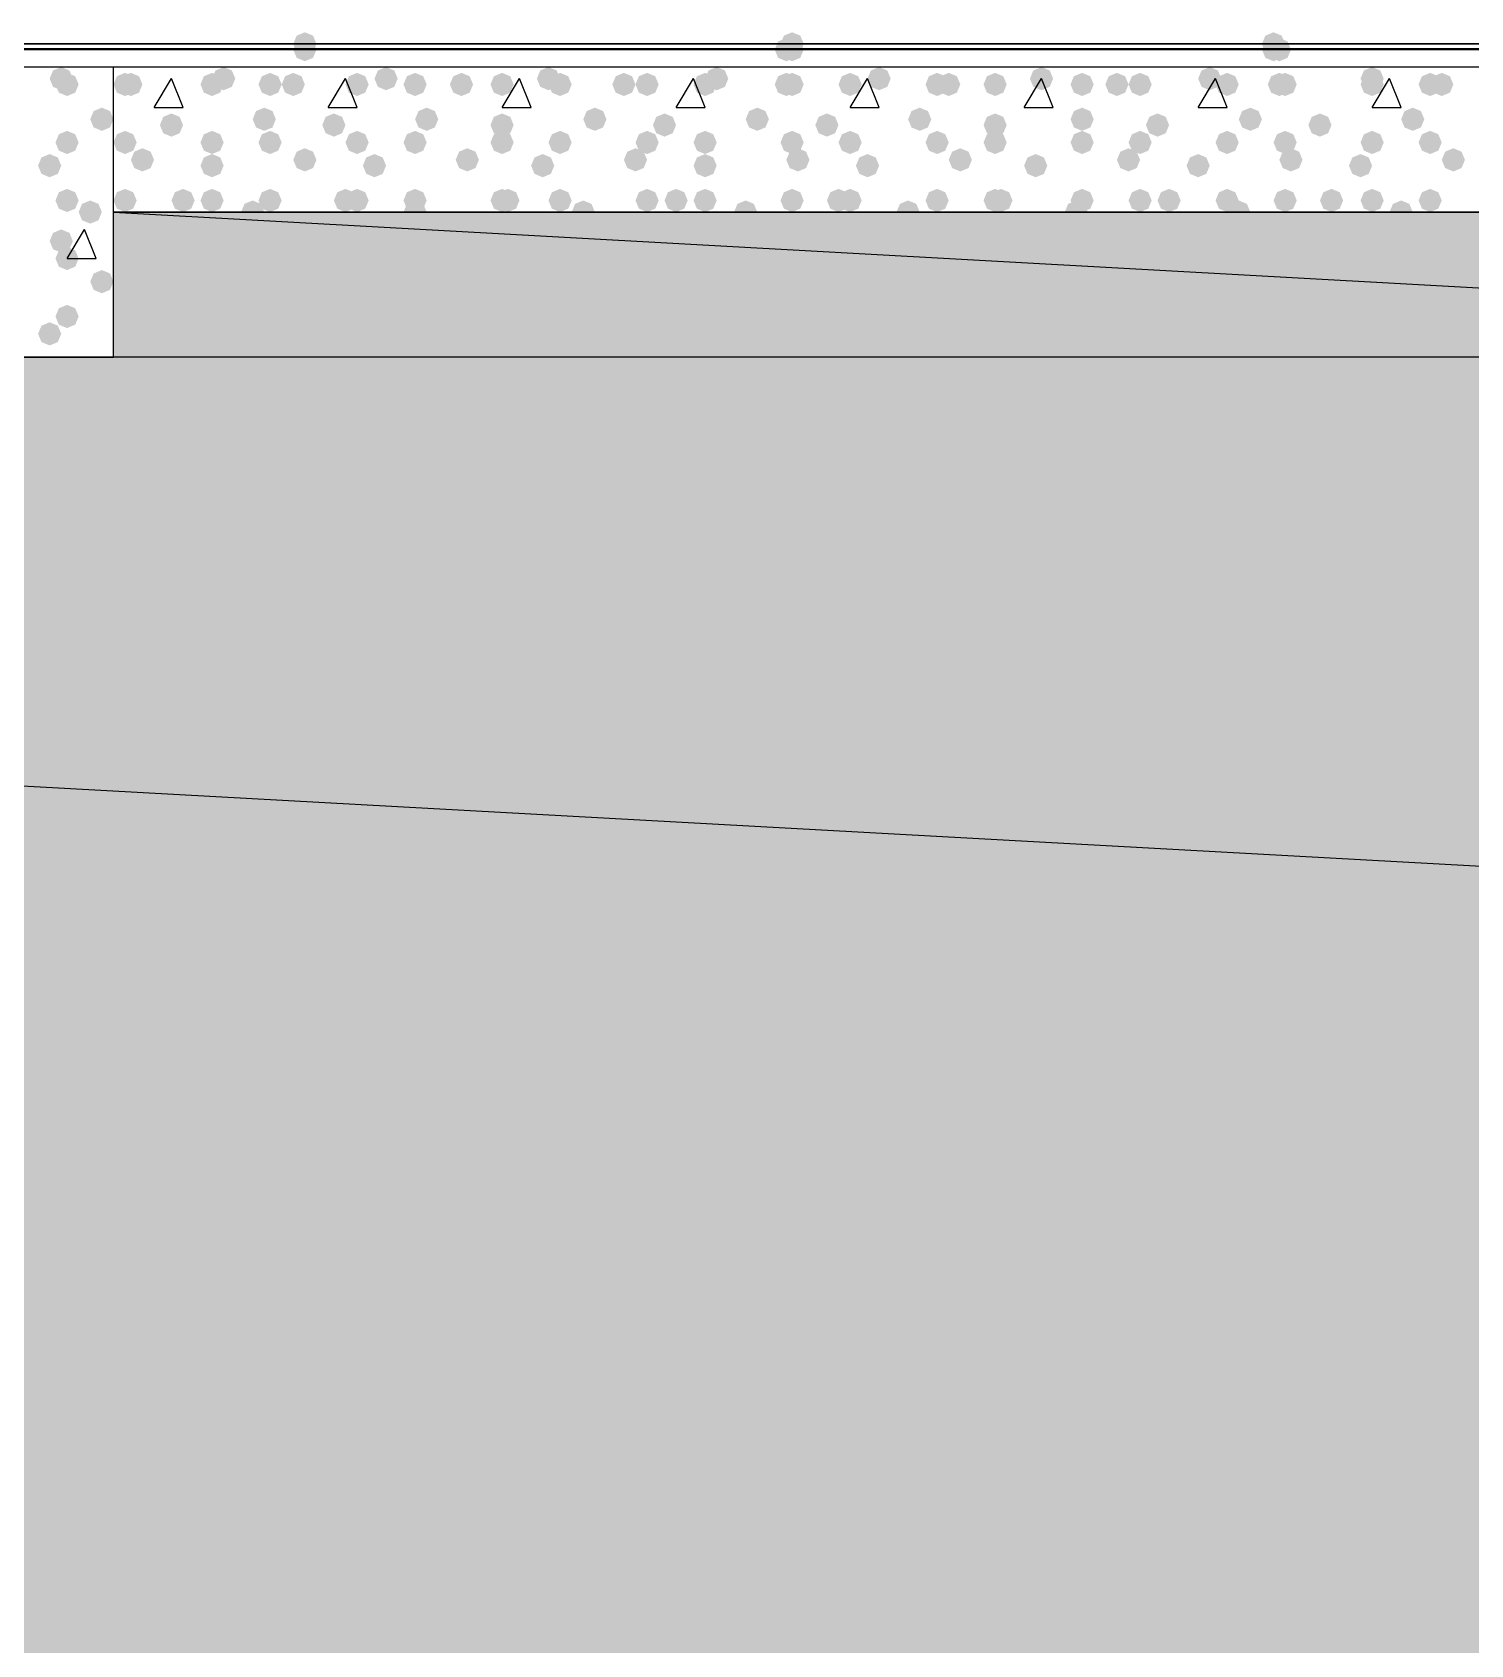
# Model space of a CAD drawing. Header units: millimetres. Extents: x 0 to 420, y 0 to 297.
# Drawn here: x 89.41 to 99.91, y 232.11 to 243.88 of the extents above; entities that cross this region are included whole.
import ezdxf

# ---------------------------------------------------------------- set-up
doc = ezdxf.new("R2010")
doc.units = ezdxf.units.MM
doc.layers.get('0').update_dxf_attribs({"linetype": 'CONTINUOUS'})

msp = doc.modelspace()

# ---------------------------------------------------------------- hatches: boundary and pattern name
at = {"true_color": 0x0000fe}
for points in [[(91.482333, 243.797667), (91.457463, 243.737871), (91.397667, 243.713), (91.337871, 243.737871), (91.313, 243.797667), (91.337871, 243.857462), (91.397667, 243.882333), (91.457462, 243.857463)], [(95.038333, 243.797667), (95.013463, 243.737871), (94.953667, 243.713), (94.893871, 243.737871), (94.869, 243.797667), (94.893871, 243.857462), (94.953667, 243.882333), (95.013462, 243.857463)], [(98.552, 243.797667), (98.527129, 243.737871), (98.467333, 243.713), (98.407538, 243.737871), (98.382667, 243.797667), (98.407537, 243.857462), (98.467333, 243.882333), (98.527129, 243.857463)], [(91.482333, 243.755333), (91.457463, 243.695537), (91.397667, 243.670667), (91.337871, 243.695537), (91.313, 243.755333), (91.337871, 243.815129), (91.397667, 243.84), (91.457462, 243.815129)], [(91.482333, 243.755333), (91.457463, 243.695537), (91.397667, 243.670667), (91.337871, 243.695537), (91.313, 243.755333), (91.337871, 243.815129), (91.397667, 243.84), (91.457462, 243.815129)], [(91.482333, 243.755333), (91.457463, 243.695537), (91.397667, 243.670667), (91.337871, 243.695537), (91.313, 243.755333), (91.337871, 243.815129), (91.397667, 243.84), (91.457462, 243.815129)], [(94.996, 243.755333), (94.971129, 243.695537), (94.911333, 243.670667), (94.851537, 243.695537), (94.826667, 243.755333), (94.851537, 243.815129), (94.911333, 243.84), (94.971129, 243.815129)], [(95.038333, 243.755333), (95.013463, 243.695537), (94.953667, 243.670667), (94.893871, 243.695537), (94.869, 243.755333), (94.893871, 243.815129), (94.953667, 243.84), (95.013462, 243.815129)], [(95.038333, 243.755333), (95.013463, 243.695537), (94.953667, 243.670667), (94.893871, 243.695537), (94.869, 243.755333), (94.893871, 243.815129), (94.953667, 243.84), (95.013462, 243.815129)], [(98.552, 243.755333), (98.527129, 243.695537), (98.467333, 243.670667), (98.407538, 243.695537), (98.382667, 243.755333), (98.407537, 243.815129), (98.467333, 243.84), (98.527129, 243.815129)], [(98.552, 243.755333), (98.527129, 243.695537), (98.467333, 243.670667), (98.407538, 243.695537), (98.382667, 243.755333), (98.407537, 243.815129), (98.467333, 243.84), (98.527129, 243.815129)], [(98.594333, 243.755333), (98.569462, 243.695537), (98.509667, 243.670667), (98.449871, 243.695537), (98.425, 243.755333), (98.449871, 243.815129), (98.509667, 243.84), (98.569462, 243.815129)]]:
    msp.add_hatch(color=0, dxfattribs=at).paths.add_polyline_path(points, flags=0)
at = {"true_color": 0x000007}
h = msp.add_hatch(color=0, dxfattribs=at)
h.paths.add_polyline_path([(31.284333, 243.755333), (379.73, 243.755333)], flags=0)
h.paths.add_polyline_path([(379.73, 243.755333), (31.284333, 243.755333)], flags=0)
for points in [[(89.704333, 243.543667), (89.679462, 243.483871), (89.619667, 243.459), (89.559871, 243.483871), (89.535, 243.543667), (89.559871, 243.603462), (89.619667, 243.628333), (89.679462, 243.603463)], [(89.746667, 243.501333), (89.721796, 243.441537), (89.662, 243.416667), (89.602204, 243.441537), (89.577333, 243.501333), (89.602204, 243.561129), (89.662, 243.586), (89.721796, 243.561129)], [(90.000667, 243.247333), (89.975796, 243.187537), (89.916, 243.162667), (89.856204, 243.187537), (89.831333, 243.247333), (89.856204, 243.307129), (89.916, 243.332), (89.975796, 243.307129)], [(89.746667, 243.078), (89.721796, 243.018204), (89.662, 242.993333), (89.602204, 243.018204), (89.577333, 243.078), (89.602204, 243.137796), (89.662, 243.162667), (89.721796, 243.137796)], [(89.619667, 242.908667), (89.594796, 242.848871), (89.535, 242.824), (89.475204, 242.848871), (89.450333, 242.908667), (89.475204, 242.968462), (89.535, 242.993333), (89.594796, 242.968463)], [(89.746667, 242.654667), (89.721796, 242.594871), (89.662, 242.57), (89.602204, 242.594871), (89.577333, 242.654667), (89.602204, 242.714462), (89.662, 242.739333), (89.721796, 242.714463)], [(89.916, 242.57), (89.891129, 242.510204), (89.831333, 242.485333), (89.771537, 242.510204), (89.746667, 242.57), (89.771537, 242.629796), (89.831333, 242.654667), (89.891129, 242.629796)], [(89.704333, 242.358333), (89.679462, 242.298537), (89.619667, 242.273667), (89.559871, 242.298537), (89.535, 242.358333), (89.559871, 242.418129), (89.619667, 242.443), (89.679462, 242.418129)], [(89.746667, 242.231333), (89.721796, 242.171537), (89.662, 242.146667), (89.602204, 242.171537), (89.577333, 242.231333), (89.602204, 242.291129), (89.662, 242.316), (89.721796, 242.291129)], [(90.000667, 242.062), (89.975796, 242.002204), (89.916, 241.977333), (89.856204, 242.002204), (89.831333, 242.062), (89.856204, 242.121796), (89.916, 242.146667), (89.975796, 242.121796)], [(89.746667, 241.808), (89.721796, 241.748204), (89.662, 241.723333), (89.602204, 241.748204), (89.577333, 241.808), (89.602204, 241.867796), (89.662, 241.892667), (89.721796, 241.867796)], [(89.619667, 241.681), (89.594796, 241.621204), (89.535, 241.596333), (89.475204, 241.621204), (89.450333, 241.681), (89.475204, 241.740796), (89.535, 241.765667), (89.594796, 241.740796)]]:
    msp.add_hatch(color=0, dxfattribs=at).paths.add_polyline_path(points, flags=0)
at = {"true_color": 0x000008}
for points in [[(90.889667, 243.543667), (90.864796, 243.483871), (90.805, 243.459), (90.745204, 243.483871), (90.720333, 243.543667), (90.745204, 243.603462), (90.805, 243.628333), (90.864796, 243.603463)], [(92.075, 243.543667), (92.050129, 243.483871), (91.990333, 243.459), (91.930538, 243.483871), (91.905667, 243.543667), (91.930537, 243.603462), (91.990333, 243.628333), (92.050129, 243.603463)], [(93.260333, 243.543667), (93.235463, 243.483871), (93.175667, 243.459), (93.115871, 243.483871), (93.091, 243.543667), (93.115871, 243.603462), (93.175667, 243.628333), (93.235462, 243.603463)], [(94.488, 243.543667), (94.463129, 243.483871), (94.403333, 243.459), (94.343537, 243.483871), (94.318667, 243.543667), (94.343537, 243.603462), (94.403333, 243.628333), (94.463129, 243.603463)], [(95.673333, 243.543667), (95.648463, 243.483871), (95.588667, 243.459), (95.528871, 243.483871), (95.504, 243.543667), (95.528871, 243.603462), (95.588667, 243.628333), (95.648462, 243.603463)], [(96.858667, 243.543667), (96.833796, 243.483871), (96.774, 243.459), (96.714204, 243.483871), (96.689333, 243.543667), (96.714204, 243.603462), (96.774, 243.628333), (96.833796, 243.603463)], [(98.086333, 243.543667), (98.061462, 243.483871), (98.001667, 243.459), (97.941871, 243.483871), (97.917, 243.543667), (97.941871, 243.603462), (98.001667, 243.628333), (98.061462, 243.603463)], [(99.271667, 243.543667), (99.246796, 243.483871), (99.187, 243.459), (99.127204, 243.483871), (99.102333, 243.543667), (99.127204, 243.603462), (99.187, 243.628333), (99.246796, 243.603463)], [(90.17, 243.501333), (90.145129, 243.441537), (90.085333, 243.416667), (90.025538, 243.441537), (90.000667, 243.501333), (90.025537, 243.561129), (90.085333, 243.586), (90.145129, 243.561129)], [(90.212333, 243.501333), (90.187463, 243.441537), (90.127667, 243.416667), (90.067871, 243.441537), (90.043, 243.501333), (90.067871, 243.561129), (90.127667, 243.586), (90.187462, 243.561129)], [(90.805, 243.501333), (90.780129, 243.441537), (90.720333, 243.416667), (90.660538, 243.441537), (90.635667, 243.501333), (90.660537, 243.561129), (90.720333, 243.586), (90.780129, 243.561129)], [(91.228333, 243.501333), (91.203463, 243.441537), (91.143667, 243.416667), (91.083871, 243.441537), (91.059, 243.501333), (91.083871, 243.561129), (91.143667, 243.586), (91.203462, 243.561129)], [(91.397667, 243.501333), (91.372796, 243.441537), (91.313, 243.416667), (91.253204, 243.441537), (91.228333, 243.501333), (91.253204, 243.561129), (91.313, 243.586), (91.372796, 243.561129)], [(91.863333, 243.501333), (91.838463, 243.441537), (91.778667, 243.416667), (91.718871, 243.441537), (91.694, 243.501333), (91.718871, 243.561129), (91.778667, 243.586), (91.838462, 243.561129)], [(92.286667, 243.501333), (92.261796, 243.441537), (92.202, 243.416667), (92.142204, 243.441537), (92.117333, 243.501333), (92.142204, 243.561129), (92.202, 243.586), (92.261796, 243.561129)], [(92.625333, 243.501333), (92.600463, 243.441537), (92.540667, 243.416667), (92.480871, 243.441537), (92.456, 243.501333), (92.480871, 243.561129), (92.540667, 243.586), (92.600462, 243.561129)], [(92.921667, 243.501333), (92.896796, 243.441537), (92.837, 243.416667), (92.777204, 243.441537), (92.752333, 243.501333), (92.777204, 243.561129), (92.837, 243.586), (92.896796, 243.561129)], [(93.345, 243.501333), (93.320129, 243.441537), (93.260333, 243.416667), (93.200538, 243.441537), (93.175667, 243.501333), (93.200537, 243.561129), (93.260333, 243.586), (93.320129, 243.561129)], [(93.810667, 243.501333), (93.785796, 243.441537), (93.726, 243.416667), (93.666204, 243.441537), (93.641333, 243.501333), (93.666204, 243.561129), (93.726, 243.586), (93.785796, 243.561129)], [(93.98, 243.501333), (93.955129, 243.441537), (93.895333, 243.416667), (93.835538, 243.441537), (93.810667, 243.501333), (93.835537, 243.561129), (93.895333, 243.586), (93.955129, 243.561129)], [(94.403333, 243.501333), (94.378463, 243.441537), (94.318667, 243.416667), (94.258871, 243.441537), (94.234, 243.501333), (94.258871, 243.561129), (94.318667, 243.586), (94.378462, 243.561129)], [(94.996, 243.501333), (94.971129, 243.441537), (94.911333, 243.416667), (94.851537, 243.441537), (94.826667, 243.501333), (94.851537, 243.561129), (94.911333, 243.586), (94.971129, 243.561129)], [(95.038333, 243.501333), (95.013463, 243.441537), (94.953667, 243.416667), (94.893871, 243.441537), (94.869, 243.501333), (94.893871, 243.561129), (94.953667, 243.586), (95.013462, 243.561129)], [(95.461667, 243.501333), (95.436796, 243.441537), (95.377, 243.416667), (95.317204, 243.441537), (95.292333, 243.501333), (95.317204, 243.561129), (95.377, 243.586), (95.436796, 243.561129)], [(96.096667, 243.501333), (96.071796, 243.441537), (96.012, 243.416667), (95.952204, 243.441537), (95.927333, 243.501333), (95.952204, 243.561129), (96.012, 243.586), (96.071796, 243.561129)], [(96.181333, 243.501333), (96.156462, 243.441537), (96.096667, 243.416667), (96.036871, 243.441537), (96.012, 243.501333), (96.036871, 243.561129), (96.096667, 243.586), (96.156462, 243.561129)], [(96.52, 243.501333), (96.495129, 243.441537), (96.435333, 243.416667), (96.375538, 243.441537), (96.350667, 243.501333), (96.375537, 243.561129), (96.435333, 243.586), (96.495129, 243.561129)], [(97.155, 243.501333), (97.130129, 243.441537), (97.070333, 243.416667), (97.010538, 243.441537), (96.985667, 243.501333), (97.010537, 243.561129), (97.070333, 243.586), (97.130129, 243.561129)], [(97.409, 243.501333), (97.384129, 243.441537), (97.324333, 243.416667), (97.264538, 243.441537), (97.239667, 243.501333), (97.264537, 243.561129), (97.324333, 243.586), (97.384129, 243.561129)], [(97.578333, 243.501333), (97.553463, 243.441537), (97.493667, 243.416667), (97.433871, 243.441537), (97.409, 243.501333), (97.433871, 243.561129), (97.493667, 243.586), (97.553462, 243.561129)], [(98.213333, 243.501333), (98.188463, 243.441537), (98.128667, 243.416667), (98.068871, 243.441537), (98.044, 243.501333), (98.068871, 243.561129), (98.128667, 243.586), (98.188462, 243.561129)], [(98.594333, 243.501333), (98.569462, 243.441537), (98.509667, 243.416667), (98.449871, 243.441537), (98.425, 243.501333), (98.449871, 243.561129), (98.509667, 243.586), (98.569462, 243.561129)], [(98.636667, 243.501333), (98.611796, 243.441537), (98.552, 243.416667), (98.492204, 243.441537), (98.467333, 243.501333), (98.492204, 243.561129), (98.552, 243.586), (98.611796, 243.561129)], [(99.271667, 243.501333), (99.246796, 243.441537), (99.187, 243.416667), (99.127204, 243.441537), (99.102333, 243.501333), (99.127204, 243.561129), (99.187, 243.586), (99.246796, 243.561129)], [(99.695, 243.501333), (99.670129, 243.441537), (99.610333, 243.416667), (99.550538, 243.441537), (99.525667, 243.501333), (99.550537, 243.561129), (99.610333, 243.586), (99.670129, 243.561129)], [(99.779667, 243.501333), (99.754796, 243.441537), (99.695, 243.416667), (99.635204, 243.441537), (99.610333, 243.501333), (99.635204, 243.561129), (99.695, 243.586), (99.754796, 243.561129)], [(90.508667, 243.205), (90.483796, 243.145204), (90.424, 243.120333), (90.364204, 243.145204), (90.339333, 243.205), (90.364204, 243.264796), (90.424, 243.289667), (90.483796, 243.264796)], [(91.186, 243.247333), (91.161129, 243.187537), (91.101333, 243.162667), (91.041537, 243.187537), (91.016667, 243.247333), (91.041537, 243.307129), (91.101333, 243.332), (91.161129, 243.307129)], [(91.694, 243.205), (91.669129, 243.145204), (91.609333, 243.120333), (91.549538, 243.145204), (91.524667, 243.205), (91.549537, 243.264796), (91.609333, 243.289667), (91.669129, 243.264796)], [(92.371333, 243.247333), (92.346463, 243.187537), (92.286667, 243.162667), (92.226871, 243.187537), (92.202, 243.247333), (92.226871, 243.307129), (92.286667, 243.332), (92.346462, 243.307129)], [(92.921667, 243.205), (92.896796, 243.145204), (92.837, 243.120333), (92.777204, 243.145204), (92.752333, 243.205), (92.777204, 243.264796), (92.837, 243.289667), (92.896796, 243.264796)], [(93.599, 243.247333), (93.574129, 243.187537), (93.514333, 243.162667), (93.454538, 243.187537), (93.429667, 243.247333), (93.454537, 243.307129), (93.514333, 243.332), (93.574129, 243.307129)], [(94.107, 243.205), (94.082129, 243.145204), (94.022333, 243.120333), (93.962538, 243.145204), (93.937667, 243.205), (93.962537, 243.264796), (94.022333, 243.289667), (94.082129, 243.264796)], [(94.784333, 243.247333), (94.759462, 243.187537), (94.699667, 243.162667), (94.639871, 243.187537), (94.615, 243.247333), (94.639871, 243.307129), (94.699667, 243.332), (94.759462, 243.307129)], [(95.292333, 243.205), (95.267463, 243.145204), (95.207667, 243.120333), (95.147871, 243.145204), (95.123, 243.205), (95.147871, 243.264796), (95.207667, 243.289667), (95.267462, 243.264796)], [(95.969667, 243.247333), (95.944796, 243.187537), (95.885, 243.162667), (95.825204, 243.187537), (95.800333, 243.247333), (95.825204, 243.307129), (95.885, 243.332), (95.944796, 243.307129)], [(96.52, 243.205), (96.495129, 243.145204), (96.435333, 243.120333), (96.375538, 243.145204), (96.350667, 243.205), (96.375537, 243.264796), (96.435333, 243.289667), (96.495129, 243.264796)], [(97.155, 243.247333), (97.130129, 243.187537), (97.070333, 243.162667), (97.010538, 243.187537), (96.985667, 243.247333), (97.010537, 243.307129), (97.070333, 243.332), (97.130129, 243.307129)], [(97.705333, 243.205), (97.680463, 243.145204), (97.620667, 243.120333), (97.560871, 243.145204), (97.536, 243.205), (97.560871, 243.264796), (97.620667, 243.289667), (97.680462, 243.264796)], [(98.382667, 243.247333), (98.357796, 243.187537), (98.298, 243.162667), (98.238204, 243.187537), (98.213333, 243.247333), (98.238204, 243.307129), (98.298, 243.332), (98.357796, 243.307129)], [(98.890667, 243.205), (98.865796, 243.145204), (98.806, 243.120333), (98.746204, 243.145204), (98.721333, 243.205), (98.746204, 243.264796), (98.806, 243.289667), (98.865796, 243.264796)], [(99.568, 243.247333), (99.543129, 243.187537), (99.483333, 243.162667), (99.423537, 243.187537), (99.398667, 243.247333), (99.423537, 243.307129), (99.483333, 243.332), (99.543129, 243.307129)], [(90.17, 243.078), (90.145129, 243.018204), (90.085333, 242.993333), (90.025538, 243.018204), (90.000667, 243.078), (90.025537, 243.137796), (90.085333, 243.162667), (90.145129, 243.137796)], [(90.805, 243.078), (90.780129, 243.018204), (90.720333, 242.993333), (90.660538, 243.018204), (90.635667, 243.078), (90.660537, 243.137796), (90.720333, 243.162667), (90.780129, 243.137796)], [(91.228333, 243.078), (91.203463, 243.018204), (91.143667, 242.993333), (91.083871, 243.018204), (91.059, 243.078), (91.083871, 243.137796), (91.143667, 243.162667), (91.203462, 243.137796)], [(91.863333, 243.078), (91.838463, 243.018204), (91.778667, 242.993333), (91.718871, 243.018204), (91.694, 243.078), (91.718871, 243.137796), (91.778667, 243.162667), (91.838462, 243.137796)], [(92.286667, 243.078), (92.261796, 243.018204), (92.202, 242.993333), (92.142204, 243.018204), (92.117333, 243.078), (92.142204, 243.137796), (92.202, 243.162667), (92.261796, 243.137796)], [(92.921667, 243.078), (92.896796, 243.018204), (92.837, 242.993333), (92.777204, 243.018204), (92.752333, 243.078), (92.777204, 243.137796), (92.837, 243.162667), (92.896796, 243.137796)], [(93.345, 243.078), (93.320129, 243.018204), (93.260333, 242.993333), (93.200538, 243.018204), (93.175667, 243.078), (93.200537, 243.137796), (93.260333, 243.162667), (93.320129, 243.137796)], [(93.98, 243.078), (93.955129, 243.018204), (93.895333, 242.993333), (93.835538, 243.018204), (93.810667, 243.078), (93.835537, 243.137796), (93.895333, 243.162667), (93.955129, 243.137796)], [(94.403333, 243.078), (94.378463, 243.018204), (94.318667, 242.993333), (94.258871, 243.018204), (94.234, 243.078), (94.258871, 243.137796), (94.318667, 243.162667), (94.378462, 243.137796)], [(95.038333, 243.078), (95.013463, 243.018204), (94.953667, 242.993333), (94.893871, 243.018204), (94.869, 243.078), (94.893871, 243.137796), (94.953667, 243.162667), (95.013462, 243.137796)], [(95.461667, 243.078), (95.436796, 243.018204), (95.377, 242.993333), (95.317204, 243.018204), (95.292333, 243.078), (95.317204, 243.137796), (95.377, 243.162667), (95.436796, 243.137796)], [(96.096667, 243.078), (96.071796, 243.018204), (96.012, 242.993333), (95.952204, 243.018204), (95.927333, 243.078), (95.952204, 243.137796), (96.012, 243.162667), (96.071796, 243.137796)], [(96.52, 243.078), (96.495129, 243.018204), (96.435333, 242.993333), (96.375538, 243.018204), (96.350667, 243.078), (96.375537, 243.137796), (96.435333, 243.162667), (96.495129, 243.137796)], [(97.155, 243.078), (97.130129, 243.018204), (97.070333, 242.993333), (97.010538, 243.018204), (96.985667, 243.078), (97.010537, 243.137796), (97.070333, 243.162667), (97.130129, 243.137796)], [(97.578333, 243.078), (97.553463, 243.018204), (97.493667, 242.993333), (97.433871, 243.018204), (97.409, 243.078), (97.433871, 243.137796), (97.493667, 243.162667), (97.553462, 243.137796)], [(98.213333, 243.078), (98.188463, 243.018204), (98.128667, 242.993333), (98.068871, 243.018204), (98.044, 243.078), (98.068871, 243.137796), (98.128667, 243.162667), (98.188462, 243.137796)], [(98.636667, 243.078), (98.611796, 243.018204), (98.552, 242.993333), (98.492204, 243.018204), (98.467333, 243.078), (98.492204, 243.137796), (98.552, 243.162667), (98.611796, 243.137796)], [(99.271667, 243.078), (99.246796, 243.018204), (99.187, 242.993333), (99.127204, 243.018204), (99.102333, 243.078), (99.127204, 243.137796), (99.187, 243.162667), (99.246796, 243.137796)], [(99.695, 243.078), (99.670129, 243.018204), (99.610333, 242.993333), (99.550538, 243.018204), (99.525667, 243.078), (99.550537, 243.137796), (99.610333, 243.162667), (99.670129, 243.137796)], [(90.297, 242.951), (90.272129, 242.891204), (90.212333, 242.866333), (90.152538, 242.891204), (90.127667, 242.951), (90.152537, 243.010796), (90.212333, 243.035667), (90.272129, 243.010796)], [(91.482333, 242.951), (91.457463, 242.891204), (91.397667, 242.866333), (91.337871, 242.891204), (91.313, 242.951), (91.337871, 243.010796), (91.397667, 243.035667), (91.457462, 243.010796)], [(92.667667, 242.951), (92.642796, 242.891204), (92.583, 242.866333), (92.523204, 242.891204), (92.498333, 242.951), (92.523204, 243.010796), (92.583, 243.035667), (92.642796, 243.010796)], [(93.895333, 242.951), (93.870463, 242.891204), (93.810667, 242.866333), (93.750871, 242.891204), (93.726, 242.951), (93.750871, 243.010796), (93.810667, 243.035667), (93.870462, 243.010796)], [(95.080667, 242.951), (95.055796, 242.891204), (94.996, 242.866333), (94.936204, 242.891204), (94.911333, 242.951), (94.936204, 243.010796), (94.996, 243.035667), (95.055796, 243.010796)], [(96.266, 242.951), (96.241129, 242.891204), (96.181333, 242.866333), (96.121537, 242.891204), (96.096667, 242.951), (96.121537, 243.010796), (96.181333, 243.035667), (96.241129, 243.010796)], [(97.493667, 242.951), (97.468796, 242.891204), (97.409, 242.866333), (97.349204, 242.891204), (97.324333, 242.951), (97.349204, 243.010796), (97.409, 243.035667), (97.468796, 243.010796)], [(98.679, 242.951), (98.654129, 242.891204), (98.594333, 242.866333), (98.534538, 242.891204), (98.509667, 242.951), (98.534537, 243.010796), (98.594333, 243.035667), (98.654129, 243.010796)], [(99.864333, 242.951), (99.839462, 242.891204), (99.779667, 242.866333), (99.719871, 242.891204), (99.695, 242.951), (99.719871, 243.010796), (99.779667, 243.035667), (99.839462, 243.010796)], [(90.805, 242.908667), (90.780129, 242.848871), (90.720333, 242.824), (90.660538, 242.848871), (90.635667, 242.908667), (90.660537, 242.968462), (90.720333, 242.993333), (90.780129, 242.968463)], [(91.990333, 242.908667), (91.965463, 242.848871), (91.905667, 242.824), (91.845871, 242.848871), (91.821, 242.908667), (91.845871, 242.968462), (91.905667, 242.993333), (91.965462, 242.968463)], [(93.218, 242.908667), (93.193129, 242.848871), (93.133333, 242.824), (93.073538, 242.848871), (93.048667, 242.908667), (93.073537, 242.968462), (93.133333, 242.993333), (93.193129, 242.968463)], [(94.403333, 242.908667), (94.378463, 242.848871), (94.318667, 242.824), (94.258871, 242.848871), (94.234, 242.908667), (94.258871, 242.968462), (94.318667, 242.993333), (94.378462, 242.968463)], [(95.588667, 242.908667), (95.563796, 242.848871), (95.504, 242.824), (95.444204, 242.848871), (95.419333, 242.908667), (95.444204, 242.968462), (95.504, 242.993333), (95.563796, 242.968463)], [(96.816333, 242.908667), (96.791462, 242.848871), (96.731667, 242.824), (96.671871, 242.848871), (96.647, 242.908667), (96.671871, 242.968462), (96.731667, 242.993333), (96.791462, 242.968463)], [(98.001667, 242.908667), (97.976796, 242.848871), (97.917, 242.824), (97.857204, 242.848871), (97.832333, 242.908667), (97.857204, 242.968462), (97.917, 242.993333), (97.976796, 242.968463)], [(99.187, 242.908667), (99.162129, 242.848871), (99.102333, 242.824), (99.042538, 242.848871), (99.017667, 242.908667), (99.042537, 242.968462), (99.102333, 242.993333), (99.162129, 242.968463)], [(90.17, 242.654667), (90.145129, 242.594871), (90.085333, 242.57), (90.025538, 242.594871), (90.000667, 242.654667), (90.025537, 242.714462), (90.085333, 242.739333), (90.145129, 242.714463)], [(90.593333, 242.654667), (90.568463, 242.594871), (90.508667, 242.57), (90.448871, 242.594871), (90.424, 242.654667), (90.448871, 242.714462), (90.508667, 242.739333), (90.568462, 242.714463)], [(90.805, 242.654667), (90.780129, 242.594871), (90.720333, 242.57), (90.660538, 242.594871), (90.635667, 242.654667), (90.660537, 242.714462), (90.720333, 242.739333), (90.780129, 242.714463)], [(91.228333, 242.654667), (91.203463, 242.594871), (91.143667, 242.57), (91.083871, 242.594871), (91.059, 242.654667), (91.083871, 242.714462), (91.143667, 242.739333), (91.203462, 242.714463)], [(91.778667, 242.654667), (91.753796, 242.594871), (91.694, 242.57), (91.634204, 242.594871), (91.609333, 242.654667), (91.634204, 242.714462), (91.694, 242.739333), (91.753796, 242.714463)], [(91.863333, 242.654667), (91.838463, 242.594871), (91.778667, 242.57), (91.718871, 242.594871), (91.694, 242.654667), (91.718871, 242.714462), (91.778667, 242.739333), (91.838462, 242.714463)], [(92.286667, 242.654667), (92.261796, 242.594871), (92.202, 242.57), (92.142204, 242.594871), (92.117333, 242.654667), (92.142204, 242.714462), (92.202, 242.739333), (92.261796, 242.714463)], [(92.921667, 242.654667), (92.896796, 242.594871), (92.837, 242.57), (92.777204, 242.594871), (92.752333, 242.654667), (92.777204, 242.714462), (92.837, 242.739333), (92.896796, 242.714463)], [(92.964, 242.654667), (92.939129, 242.594871), (92.879333, 242.57), (92.819538, 242.594871), (92.794667, 242.654667), (92.819537, 242.714462), (92.879333, 242.739333), (92.939129, 242.714463)], [(93.345, 242.654667), (93.320129, 242.594871), (93.260333, 242.57), (93.200538, 242.594871), (93.175667, 242.654667), (93.200537, 242.714462), (93.260333, 242.739333), (93.320129, 242.714463)], [(93.98, 242.654667), (93.955129, 242.594871), (93.895333, 242.57), (93.835538, 242.594871), (93.810667, 242.654667), (93.835537, 242.714462), (93.895333, 242.739333), (93.955129, 242.714463)], [(94.191667, 242.654667), (94.166796, 242.594871), (94.107, 242.57), (94.047204, 242.594871), (94.022333, 242.654667), (94.047204, 242.714462), (94.107, 242.739333), (94.166796, 242.714463)], [(94.403333, 242.654667), (94.378463, 242.594871), (94.318667, 242.57), (94.258871, 242.594871), (94.234, 242.654667), (94.258871, 242.714462), (94.318667, 242.739333), (94.378462, 242.714463)], [(95.038333, 242.654667), (95.013463, 242.594871), (94.953667, 242.57), (94.893871, 242.594871), (94.869, 242.654667), (94.893871, 242.714462), (94.953667, 242.739333), (95.013462, 242.714463)], [(95.377, 242.654667), (95.352129, 242.594871), (95.292333, 242.57), (95.232538, 242.594871), (95.207667, 242.654667), (95.232537, 242.714462), (95.292333, 242.739333), (95.352129, 242.714463)], [(95.461667, 242.654667), (95.436796, 242.594871), (95.377, 242.57), (95.317204, 242.594871), (95.292333, 242.654667), (95.317204, 242.714462), (95.377, 242.739333), (95.436796, 242.714463)], [(96.096667, 242.654667), (96.071796, 242.594871), (96.012, 242.57), (95.952204, 242.594871), (95.927333, 242.654667), (95.952204, 242.714462), (96.012, 242.739333), (96.071796, 242.714463)], [(96.52, 242.654667), (96.495129, 242.594871), (96.435333, 242.57), (96.375538, 242.594871), (96.350667, 242.654667), (96.375537, 242.714462), (96.435333, 242.739333), (96.495129, 242.714463)], [(96.562333, 242.654667), (96.537463, 242.594871), (96.477667, 242.57), (96.417871, 242.594871), (96.393, 242.654667), (96.417871, 242.714462), (96.477667, 242.739333), (96.537462, 242.714463)], [(97.155, 242.654667), (97.130129, 242.594871), (97.070333, 242.57), (97.010538, 242.594871), (96.985667, 242.654667), (97.010537, 242.714462), (97.070333, 242.739333), (97.130129, 242.714463)], [(97.578333, 242.654667), (97.553463, 242.594871), (97.493667, 242.57), (97.433871, 242.594871), (97.409, 242.654667), (97.433871, 242.714462), (97.493667, 242.739333), (97.553462, 242.714463)], [(97.79, 242.654667), (97.765129, 242.594871), (97.705333, 242.57), (97.645538, 242.594871), (97.620667, 242.654667), (97.645537, 242.714462), (97.705333, 242.739333), (97.765129, 242.714463)], [(98.213333, 242.654667), (98.188463, 242.594871), (98.128667, 242.57), (98.068871, 242.594871), (98.044, 242.654667), (98.068871, 242.714462), (98.128667, 242.739333), (98.188462, 242.714463)], [(98.636667, 242.654667), (98.611796, 242.594871), (98.552, 242.57), (98.492204, 242.594871), (98.467333, 242.654667), (98.492204, 242.714462), (98.552, 242.739333), (98.611796, 242.714463)], [(98.975333, 242.654667), (98.950463, 242.594871), (98.890667, 242.57), (98.830871, 242.594871), (98.806, 242.654667), (98.830871, 242.714462), (98.890667, 242.739333), (98.950462, 242.714463)], [(99.271667, 242.654667), (99.246796, 242.594871), (99.187, 242.57), (99.127204, 242.594871), (99.102333, 242.654667), (99.127204, 242.714462), (99.187, 242.739333), (99.246796, 242.714463)], [(99.695, 242.654667), (99.670129, 242.594871), (99.610333, 242.57), (99.550538, 242.594871), (99.525667, 242.654667), (99.550537, 242.714462), (99.610333, 242.739333), (99.670129, 242.714463)], [(91.101333, 242.57), (91.076462, 242.510204), (91.016667, 242.485333), (90.956871, 242.510204), (90.932, 242.57), (90.956871, 242.629796), (91.016667, 242.654667), (91.076462, 242.629796)], [(92.286667, 242.57), (92.261796, 242.510204), (92.202, 242.485333), (92.142204, 242.510204), (92.117333, 242.57), (92.142204, 242.629796), (92.202, 242.654667), (92.261796, 242.629796)], [(93.514333, 242.57), (93.489462, 242.510204), (93.429667, 242.485333), (93.369871, 242.510204), (93.345, 242.57), (93.369871, 242.629796), (93.429667, 242.654667), (93.489462, 242.629796)], [(94.699667, 242.57), (94.674796, 242.510204), (94.615, 242.485333), (94.555204, 242.510204), (94.530333, 242.57), (94.555204, 242.629796), (94.615, 242.654667), (94.674796, 242.629796)], [(95.885, 242.57), (95.860129, 242.510204), (95.800333, 242.485333), (95.740538, 242.510204), (95.715667, 242.57), (95.740537, 242.629796), (95.800333, 242.654667), (95.860129, 242.629796)], [(97.112667, 242.57), (97.087796, 242.510204), (97.028, 242.485333), (96.968204, 242.510204), (96.943333, 242.57), (96.968204, 242.629796), (97.028, 242.654667), (97.087796, 242.629796)], [(98.298, 242.57), (98.273129, 242.510204), (98.213333, 242.485333), (98.153537, 242.510204), (98.128667, 242.57), (98.153537, 242.629796), (98.213333, 242.654667), (98.273129, 242.629796)], [(99.483333, 242.57), (99.458463, 242.510204), (99.398667, 242.485333), (99.338871, 242.510204), (99.314, 242.57), (99.338871, 242.629796), (99.398667, 242.654667), (99.458462, 242.629796)]]:
    msp.add_hatch(color=0, dxfattribs=at).paths.add_polyline_path(points, flags=0)
h = msp.add_hatch(color=0, dxfattribs=at)
h.paths.add_polyline_path([(109.093, 242.57), (90.000667, 242.57), (109.093, 241.511667)], flags=0)
h.paths.add_polyline_path([(90.000667, 242.57), (109.093, 241.511667), (90.000667, 241.511667)], flags=0)
h = msp.add_hatch(color=0, dxfattribs=at)
h.paths.add_polyline_path([(378.544667, 241.511667), (32.469667, 241.511667), (378.544667, 222.461667)], flags=0)
h.paths.add_polyline_path([(32.469667, 241.511667), (378.544667, 222.461667), (32.469667, 222.461667)], flags=0)

# ---------------------------------------------------------------- linework, layer by layer
at = {"color": 0, "true_color": 0x000007}
for points in [[(379.73, 243.797667), (31.242, 243.797667), (379.73, 243.797667), (31.242, 243.755333)], [(379.73, 243.797667), (31.242, 243.797667), (31.242, 243.755333)], [(379.73, 243.755333), (31.284333, 243.755333), (31.242, 243.755333)], [(31.284333, 243.755333), (379.73, 243.755333)], [(31.284333, 243.755333), (379.73, 243.755333)], [(109.093, 243.628333), (90.000667, 243.628333)], [(90.000667, 242.57), (109.093, 242.57)], [(89.662, 242.231333), (89.789, 242.443)], [(89.873667, 242.231333), (89.789, 242.443)], [(89.662, 242.231333), (89.873667, 242.231333)]]:
    msp.add_lwpolyline(points, dxfattribs=at)
for points in [[(31.284333, 243.755333), (379.73, 243.755333)], [(31.284333, 243.755333), (379.73, 243.755333)], [(379.73, 243.755333), (31.284333, 243.755333)], [(87.884, 243.628333), (87.884, 241.511667), (90.000667, 241.511667), (90.000667, 243.628333)]]:
    msp.add_lwpolyline(points, close=True, dxfattribs=at)
at = {"color": 0, "true_color": 0x000008}
for points in [[(90.297, 243.332), (90.424, 243.543667)], [(90.508667, 243.332), (90.424, 243.543667)], [(91.567, 243.332), (91.694, 243.543667)], [(91.778667, 243.332), (91.694, 243.543667)], [(92.837, 243.332), (92.964, 243.543667)], [(93.048667, 243.332), (92.964, 243.543667)], [(94.107, 243.332), (94.234, 243.543667)], [(94.318667, 243.332), (94.234, 243.543667)], [(95.377, 243.332), (95.504, 243.543667)], [(95.588667, 243.332), (95.504, 243.543667)], [(96.647, 243.332), (96.774, 243.543667)], [(96.858667, 243.332), (96.774, 243.543667)], [(97.917, 243.332), (98.044, 243.543667)], [(98.128667, 243.332), (98.044, 243.543667)], [(99.187, 243.332), (99.314, 243.543667)], [(99.398667, 243.332), (99.314, 243.543667)], [(90.297, 243.332), (90.508667, 243.332)], [(91.567, 243.332), (91.778667, 243.332)], [(92.837, 243.332), (93.048667, 243.332)], [(94.107, 243.332), (94.318667, 243.332)], [(95.377, 243.332), (95.588667, 243.332)], [(96.647, 243.332), (96.858667, 243.332)], [(97.917, 243.332), (98.128667, 243.332)], [(99.187, 243.332), (99.398667, 243.332)]]:
    msp.add_lwpolyline(points, dxfattribs=at)
for points in [[(109.093, 242.57), (90.000667, 242.57), (109.093, 241.511667)], [(90.000667, 242.57), (109.093, 241.511667), (90.000667, 241.511667)], [(378.544667, 241.511667), (32.469667, 241.511667), (378.544667, 222.461667)], [(32.469667, 241.511667), (378.544667, 222.461667), (32.469667, 222.461667)]]:
    msp.add_lwpolyline(points, close=True, dxfattribs=at)

doc.saveas('drawing.dxf')
